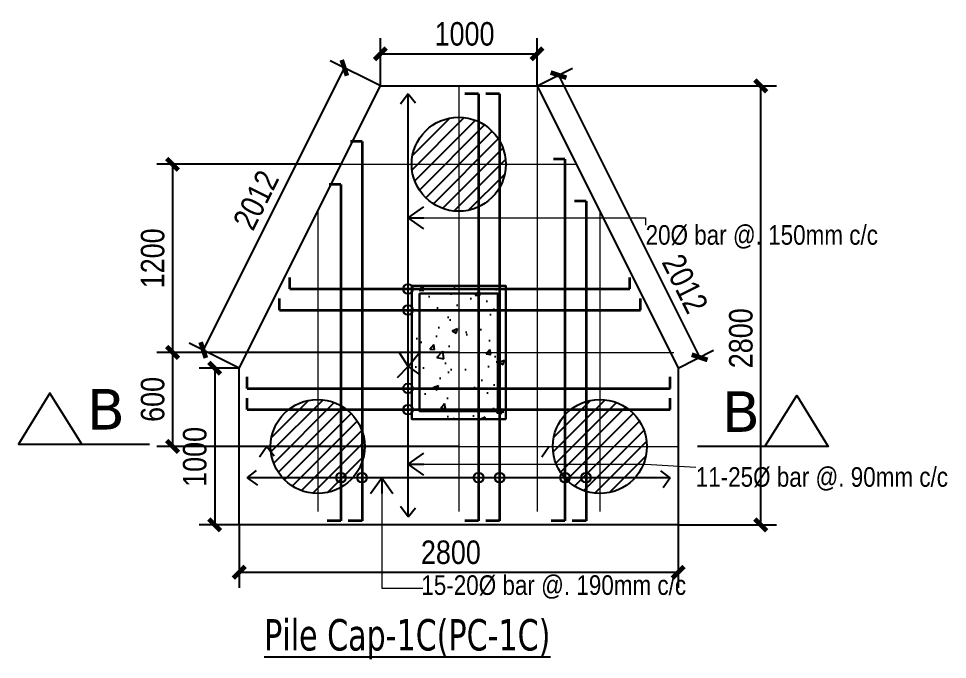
# Model space of a CAD drawing. Header units: millimetres. Extents: x 6239764 to 13047540, y 367704 to 979893.
# Drawn here: x 6283560 to 6289486, y 469485 to 473573 of the extents above; entities that cross this region are included whole.
import ezdxf

# ---------------------------------------------------------------- set-up
doc = ezdxf.new("R2010")
doc.units = ezdxf.units.MM
doc.header["$LTSCALE"] = 300
doc.linetypes.add('CENTER', pattern=[2, 1.25, -0.25, 0.25, -0.25])
doc.linetypes.add('DASHDOTX2', pattern=[2, 1, -0.5, 0, -0.5])
for name, color, linetype, lineweight in [('C.Line', 8, 'DASHDOTX2', 13), ('LINE-3', 7, 'Continuous', 15), ('ROD', 10, 'Continuous', 35)]:
    doc.layers.add(name, color=color, linetype=linetype, lineweight=lineweight)
doc.layers.add('COLUMN', color=9, linetype='Continuous')
doc.layers.add('DIM', color=4, linetype='Continuous')
doc.styles.add('AFTXT', font='')
doc.styles.add('NARROW', font='ARIALN.TTF')
doc.styles.add('ROMANS', font='ROMANS.SHX', dxfattribs={"width": 0.8})
doc.styles.get("Standard").update_dxf_attribs({"font": 'txt8.shx', "width": 0.7, "bigfont": 'hztxt_ii.shx'})
doc.styles.add('ver', font='verdana.ttf')
doc.styles.get('AFTXT').set_extended_font_data('Romans.shx')
doc.dimstyles.new('DIM', dxfattribs={"dimtxt": 7, "dimasz": 3, "dimexe": 3, "dimexo": 3, "dimgap": 0.09, "dimtad": 0, "dimdec": 1, "dimzin": 0, "dimdsep": 46, "dimlunit": 4, "dimtxsty": 'ROMANS', "dimblk": 'ARCHTICK', "dimcen": 0.09, "dimdle": 1, "dimse1": 1, "dimse2": 1, "dimclrd": 7, "dimclre": 7, "dimclrt": 5, "dimazin": 0, "dimtfac": 1, "dimtdec": 1, "dimtofl": 0, "dimtmove": 0, "dimatfit": 3, "dimldrblk": 'OPEN90', "dimfxl": 1, "dimfrac": 2, "dimtolj": 1, "dimtzin": 0, "dimlwd": -1, "dimlwe": -1, "dimarcsym": 0})
doc.dimstyles.new('IED-2', dxfattribs={"dimscale": 50, "dimtxt": 3, "dimasz": 0.5, "dimexe": 2, "dimexo": 0, "dimgap": 2.5, "dimtad": 1, "dimdec": 0, "dimzin": 0, "dimdsep": 46, "dimtxsty": 'AFTXT', "dimblk": '_DOT7', "dimcen": 0.09, "dimclre": 7, "dimclrt": 3, "dimadec": 0, "dimazin": 0, "dimtfac": 1, "dimtdec": 0, "dimtix": 1, "dimtmove": 0, "dimatfit": 3, "dimldrblk": '_DOT7', "dimfxl": 1, "dimtolj": 1, "dimtzin": 0, "dimarcsym": 0})

# ---------------------------------------------------------------- blocks, each defined once
blk = doc.blocks.new('_ArchTick')
at = {"color": 0, "linetype": 'ByBlock', "const_width": 0.4}
blk.add_lwpolyline([(-0.5, -0.5), (0.5, 0.5)], dxfattribs=at)
blk = doc.blocks.new('*D631')
at = {"color": 7, "lineweight": -2, "transparency": 16777216}
for p, q in [((6285868.5, 473143.5), (6285868.5, 473447.8)), ((6286868.5, 473143.5), (6286868.5, 473447.8))]:
    blk.add_line(p, q, dxfattribs=at)
at = {"color": 0, "lineweight": -2, "transparency": 16777216}
blk.add_line((6285868.5, 473347.8), (6286868.5, 473347.8), dxfattribs=at)
at = {"layer": 'Defpoints', "color": 0, "transparency": 16777216}
for p in [(6286868.5, 473347.8), (6285868.5, 473143.5, 3), (6286868.5, 473143.5, 3)]:
    blk.add_point(p, dxfattribs=at)
at = {"color": 0, "lineweight": -2, "transparency": 16777216, "xscale": 75, "yscale": 75, "zscale": 75, "rotation": 180}
blk.add_blockref('_ArchTick', (6285868.5, 473347.8), dxfattribs=at)
at = {"color": 0, "lineweight": -2, "transparency": 16777216, "xscale": 75, "yscale": 75, "zscale": 75}
blk.add_blockref('_ArchTick', (6286868.5, 473347.8), dxfattribs=at)
at = {"color": 3, "transparency": 16777216, "insert": (6286405.6, 473474.4), "char_height": 150, "attachment_point": 5, "style": 'NARROW'}
blk.add_mtext('\\A1;1000', dxfattribs=at)
blk = doc.blocks.new('_DOT7')
at = {"color": 7, "linetype": 'Continuous'}
blk.add_line((-0.5, 0), (-1, 0), dxfattribs=at)
at = {"color": 7, "linetype": 'Continuous', "const_width": 0.5}
blk.add_lwpolyline([(-0.25, 0, 1), (0.25, 0, 1), (-0.25, 0, 1)], format="xyb", dxfattribs=at)
blk = doc.blocks.new('*D632')
at = {"color": 7, "lineweight": -2, "transparency": 16777216}
for p, q in [((6286868.5, 473143.5), (6287094.9, 473256.7)), ((6287768.5, 471343.5), (6287994.9, 471456.7))]:
    blk.add_line(p, q, dxfattribs=at)
at = {"color": 0, "lineweight": -2, "transparency": 16777216}
blk.add_line((6287005.5, 473212), (6287905.5, 471412), dxfattribs=at)
at = {"layer": 'Defpoints', "color": 0, "transparency": 16777216}
for p in [(6286868.5, 473143.5, 3), (6287905.5, 471412), (6287768.5, 471343.5, 3)]:
    blk.add_point(p, dxfattribs=at)
at = {"color": 0, "lineweight": -2, "transparency": 16777216, "xscale": 75, "yscale": 75, "zscale": 75}
for p, rotation in [((6287005.5, 473212), 116.5650512800281), ((6287905.5, 471412), 296.5650512800281)]:
    blk.add_blockref('_ArchTick', p, dxfattribs=dict(at, rotation=rotation))
at = {"color": 3, "transparency": 16777216, "insert": (6287812.2, 471881.7), "char_height": 150, "attachment_point": 5, "rotation": 296.56505, "style": 'NARROW'}
blk.add_mtext('\\A1;2012', dxfattribs=at)
blk = doc.blocks.new('*D633')
at = {"color": 7, "lineweight": -2, "transparency": 16777216}
for p, q in [((6284968.5, 471343.5), (6284711.6, 471343.5)), ((6284968.5, 470343.5), (6284711.6, 470343.5))]:
    blk.add_line(p, q, dxfattribs=at)
at = {"color": 0, "lineweight": -2, "transparency": 16777216}
blk.add_line((6284811.6, 471343.5), (6284811.6, 470343.5), dxfattribs=at)
at = {"layer": 'Defpoints', "color": 0, "transparency": 16777216}
for p in [(6284968.5, 471343.5, 0), (6284811.6, 470343.5), (6284968.5, 470343.5, 3)]:
    blk.add_point(p, dxfattribs=at)
at = {"color": 0, "lineweight": -2, "transparency": 16777216, "xscale": 75, "yscale": 75, "zscale": 75}
for p, rotation in [((6284811.6, 471343.5), 90), ((6284811.6, 470343.5), 270)]:
    blk.add_blockref('_ArchTick', p, dxfattribs=dict(at, rotation=rotation))
at = {"color": 3, "transparency": 16777216, "insert": (6284685, 470776.9), "char_height": 150, "attachment_point": 5, "rotation": 90, "style": 'NARROW'}
blk.add_mtext('\\A1;1000', dxfattribs=at)
blk = doc.blocks.new('*D634')
at = {"color": 7, "lineweight": -2, "transparency": 16777216}
for p, q in [((6284968.5, 470343.5), (6284968.5, 469941)), ((6287768.5, 470343.5), (6287768.5, 469941))]:
    blk.add_line(p, q, dxfattribs=at)
at = {"color": 0, "lineweight": -2, "transparency": 16777216}
blk.add_line((6284968.5, 470041), (6287768.5, 470041), dxfattribs=at)
at = {"layer": 'Defpoints', "color": 0, "transparency": 16777216}
for p in [(6284968.5, 470343.5), (6287768.5, 470343.5), (6287768.5, 470041)]:
    blk.add_point(p, dxfattribs=at)
at = {"color": 0, "lineweight": -2, "transparency": 16777216, "xscale": 75, "yscale": 75, "zscale": 75, "rotation": 180}
blk.add_blockref('_ArchTick', (6284968.5, 470041), dxfattribs=at)
at = {"color": 0, "lineweight": -2, "transparency": 16777216, "xscale": 75, "yscale": 75, "zscale": 75}
blk.add_blockref('_ArchTick', (6287768.5, 470041), dxfattribs=at)
at = {"color": 3, "transparency": 16777216, "insert": (6286318.3, 470167.6), "char_height": 150, "attachment_point": 5, "style": 'NARROW'}
blk.add_mtext('\\A1;2800', dxfattribs=at)
blk = doc.blocks.new('*D635')
at = {"color": 7, "lineweight": -2, "transparency": 16777216}
for p, q in [((6286868.5, 473143.5), (6288395.8, 473143.5)), ((6287768.5, 470343.5), (6288395.8, 470343.5))]:
    blk.add_line(p, q, dxfattribs=at)
at = {"color": 0, "lineweight": -2, "transparency": 16777216}
blk.add_line((6288295.8, 470343.5), (6288295.8, 473143.5), dxfattribs=at)
at = {"layer": 'Defpoints', "color": 0, "transparency": 16777216}
for p in [(6286868.5, 473143.5, 3), (6288295.8, 473143.5), (6287768.5, 470343.5, 3)]:
    blk.add_point(p, dxfattribs=at)
at = {"color": 0, "lineweight": -2, "transparency": 16777216, "xscale": 75, "yscale": 75, "zscale": 75}
for p, rotation in [((6288295.8, 473143.5), 90), ((6288295.8, 470343.5), 270)]:
    blk.add_blockref('_ArchTick', p, dxfattribs=dict(at, rotation=rotation))
at = {"color": 3, "transparency": 16777216, "insert": (6288169.2, 471533.7), "char_height": 150, "attachment_point": 5, "rotation": 90, "style": 'NARROW'}
blk.add_mtext('\\A1;2800', dxfattribs=at)
blk = doc.blocks.new('*D640')
at = {"color": 7, "lineweight": -2, "transparency": 16777216}
for p, q in [((6285868.5, 473143.5), (6285549.1, 473303.3)), ((6284968.5, 471343.5), (6284649.1, 471503.3))]:
    blk.add_line(p, q, dxfattribs=at)
at = {"color": 0, "lineweight": -2, "transparency": 16777216}
blk.add_line((6285638.6, 473258.5), (6284738.6, 471458.5), dxfattribs=at)
at = {"layer": 'Defpoints', "color": 0, "transparency": 16777216}
for p in [(6285868.5, 473143.5, 3), (6284738.6, 471458.5), (6284968.5, 471343.5)]:
    blk.add_point(p, dxfattribs=at)
at = {"color": 0, "lineweight": -2, "transparency": 16777216, "xscale": 75, "yscale": 75, "zscale": 75}
for p, rotation in [((6285638.6, 473258.5), 63.43494894285276), ((6284738.6, 471458.5), 243.4349489428528)]:
    blk.add_blockref('_ArchTick', p, dxfattribs=dict(at, rotation=rotation))
at = {"color": 3, "transparency": 16777216, "insert": (6285075.4, 472415.1), "char_height": 150, "attachment_point": 5, "rotation": 63.43495, "style": 'NARROW'}
blk.add_mtext('\\A1;2012', dxfattribs=at)
blk = doc.blocks.new('*D641')
at = {"color": 7, "lineweight": -2, "transparency": 16777216}
for p, q in [((6285618.5, 472643.5), (6284442.9, 472643.5)), ((6286354.7, 471443.5), (6284442.9, 471443.5))]:
    blk.add_line(p, q, dxfattribs=at)
at = {"color": 0, "lineweight": -2, "transparency": 16777216}
blk.add_line((6284542.9, 472643.5), (6284542.9, 471443.5), dxfattribs=at)
at = {"layer": 'Defpoints', "color": 0, "transparency": 16777216}
for p in [(6285618.5, 472643.5, 0), (6284542.9, 471443.5), (6286354.7, 471443.5, 0)]:
    blk.add_point(p, dxfattribs=at)
at = {"color": 0, "lineweight": -2, "transparency": 16777216, "xscale": 75, "yscale": 75, "zscale": 75}
for p, rotation in [((6284542.9, 472643.5), 90), ((6284542.9, 471443.5), 270)]:
    blk.add_blockref('_ArchTick', p, dxfattribs=dict(at, rotation=rotation))
at = {"color": 3, "transparency": 16777216, "insert": (6284416.3, 472043.5), "char_height": 150, "attachment_point": 5, "rotation": 90, "style": 'NARROW'}
blk.add_mtext('\\A1;1200', dxfattribs=at)
blk = doc.blocks.new('*D642')
at = {"color": 7, "lineweight": -2, "transparency": 16777216}
for p, q in [((6286368.5, 471443.5), (6284442.9, 471443.5)), ((6286368.5, 470843.5), (6284442.9, 470843.5))]:
    blk.add_line(p, q, dxfattribs=at)
at = {"color": 0, "lineweight": -2, "transparency": 16777216}
blk.add_line((6284542.9, 471443.5), (6284542.9, 470843.5), dxfattribs=at)
at = {"layer": 'Defpoints', "color": 0, "transparency": 16777216}
for p in [(6286368.5, 471443.5, 0), (6284542.9, 470843.5), (6286368.5, 470843.5, 0)]:
    blk.add_point(p, dxfattribs=at)
at = {"color": 0, "lineweight": -2, "transparency": 16777216, "xscale": 75, "yscale": 75, "zscale": 75}
for p, rotation in [((6284542.9, 471443.5), 90), ((6284542.9, 470843.5), 270)]:
    blk.add_blockref('_ArchTick', p, dxfattribs=dict(at, rotation=rotation))
at = {"color": 3, "transparency": 16777216, "insert": (6284416.3, 471143.5), "char_height": 150, "attachment_point": 5, "rotation": 90, "style": 'NARROW'}
blk.add_mtext('\\A1;600', dxfattribs=at)

msp = doc.modelspace()

# ---------------------------------------------------------------- hatches: boundary and pattern name
at = {"lineweight": 25}
h = msp.add_hatch(dxfattribs=at)
h.set_pattern_fill('ANSI31', color=9, scale=500)
h.set_pattern_definition([(45, (6109674.965, 781818.27), (-44.194174, 44.194174), [])])
edge = h.paths.add_edge_path()
edge.add_arc((6286368.5, 472643.5), 300, 0, 360)
h = msp.add_hatch(dxfattribs=at)
h.set_pattern_fill('AR-CONC', color=9, scale=50)
h.set_pattern_definition([(50, (6109674.96, 781818.27), (358.6301, -31.37607), [37.5, -412.5]), (355, (6109674.96, 781818.27), (-69.37567, 376.09607), [30, -330]), (100.45144, (6109704.85, 781815.66), (289.25442, 344.72), [31.8701, -350.57106]), (46.1842, (6109674.96, 781918.27), (533.62067, -82.75964), [56.25, -618.75]), (96.63564, (6109719.43, 781911.4), (467.331, 487.0593), [47.8052, -525.8569]), (351.18416, (6109674.96, 781918.27), (467.331, 487.0593), [45, -495]), (21, (6109724.96, 781893.27), (298.45353, -201.30945), [37.5, -412.5]), (326, (6109724.96, 781893.27), (121.65767, 362.57502), [30, -330]), (71.45144, (6109749.84, 781876.5), (420.1112, 161.26558), [31.8701, -350.57106]), (37.5, (6109674.96, 781818.27), (6.079928, 166.446927), [0, -326, 0, -335, 0, -331.25]), (7.5, (6109674.96, 781818.27), (131.53477, 197.20586), [0, -191, 0, -318.5, 0, -126.25]), (327.5, (6109563.46, 781818.27), (266.91122, -11.277436), [0, -125, 0, -390, 0, -517.5]), (317.5, (6109513.46, 781818.27), (291.59308, 50.05249), [0, -162.5, 0, -259, 0, -367.5])])
h.paths.add_polyline_path([(6286068.5, 471868.5), (6286668.5, 471868.5), (6286668.5, 471018.5), (6286068.5, 471018.5)])
h = msp.add_hatch(dxfattribs=at)
h.set_pattern_fill('ANSI31', color=9, scale=500)
h.set_pattern_definition([(45, (6108774.965, 780018.27), (-44.194174, 44.194174), [])])
edge = h.paths.add_edge_path()
edge.add_arc((6285468.5, 470843.5), 300, 0, 360)
h = msp.add_hatch(dxfattribs=at)
h.set_pattern_fill('ANSI31', color=9, scale=500)
h.set_pattern_definition([(45, (6110574.965, 780018.27), (-44.194174, 44.194174), [])])
edge = h.paths.add_edge_path()
edge.add_arc((6287268.5, 470843.5), 300, 0, 360)

# ---------------------------------------------------------------- linework, layer by layer
for p, q in [((6285988.7, 471443.5, 22.6), (6286045, 471353.8, 24.6)), ((6286045, 471353.8, 24.6), (6286118.5, 471443.5, 22.6)), ((6286045, 471353.8, 24.6), (6285976, 471281.6, 22.6)), ((6286045, 471353.8, 24.6), (6286118.5, 471302.8, 22.6)), ((6287718.5, 470643.8, 22.6), (6287656.9, 470688.8, 22.6)), ((6287718.5, 470643.8, 22.6), (6287665.6, 470643.8, 22.6)), ((6287718.5, 470643.8, 22.6), (6287672.4, 470580.6, 22.6))]:
    msp.add_line(p, q, dxfattribs=at)
at = {"color": 5, "lineweight": 25, "elevation": 25.7}
msp.add_lwpolyline([(6285868.5, 473143.5), (6286868.5, 473143.5), (6287768.5, 471343.5), (6287768.5, 470343.5), (6284968.5, 470343.5), (6284968.5, 471343.5), (6285868.5, 473143.5)], dxfattribs=at)
at = {"lineweight": 25}
for centre in [(6286368.5, 472643.5, 22.6), (6285468.5, 470843.5, 22.6), (6287268.5, 470843.5, 22.6)]:
    msp.add_circle(centre, 300, dxfattribs=at)
at = {"layer": 'C.Line', "color": 3, "linetype": 'CENTER', "lineweight": 18, "ltscale": 15}
for p, q in [((6286368.5, 473143.5, 25.7), (6286368.5, 470428.3, 25.7)), ((6286868.5, 473143.5, 25.7), (6286868.5, 470428.3, 25.7)), ((6285618.5, 472643.5, 22.6), (6287118.5, 472643.5, 22.6)), ((6285468.5, 472343.5, 25.7), (6285468.5, 470428.3, 25.7)), ((6287268.5, 472343.5, 25.7), (6287268.5, 470428.3, 25.7)), ((6284968.5, 471443.5, 22.6), (6287740.8, 471443.5, 22.6)), ((6284968.5, 470843.5, 22.6), (6287768.5, 470843.5, 22.6))]:
    msp.add_line(p, q, dxfattribs=at)
at = {"layer": 'COLUMN', "lineweight": 30, "elevation": 22.6}
for points in [[(6286068.5, 471868.5), (6286668.5, 471868.5), (6286668.5, 471018.5), (6286068.5, 471018.5)], [(6286118.5, 471818.5), (6286618.5, 471818.5), (6286618.5, 471068.5), (6286118.5, 471068.5)]]:
    msp.add_lwpolyline(points, close=True, dxfattribs=at)
at = {"layer": 'DIM'}
for p, q in [((6286045, 473093.5, 22.6), (6285997.7, 473026.6, 22.6)), ((6286045, 470393.5, 25.7), (6286045, 473093.5, 22.6)), ((6286045, 473093.5, 22.6), (6286092, 473034.8, 22.6)), ((6285145, 470843.1, 22.6), (6285097.7, 470776.1, 22.6)), ((6285145, 470843.1, 22.6), (6285192, 470784.4, 22.6)), ((6286945, 470843.1, 22.6), (6286897.7, 470776.1, 22.6)), ((6285018.5, 470643.8, 25.7), (6285077.3, 470690.8, 25.7)), ((6287718.5, 470643.8, 22.6), (6285018.5, 470643.8, 22.6)), ((6285018.5, 470643.8, 25.7), (6285085.5, 470596.5, 25.7)), ((6286045, 470393.5, 25.7), (6285997.7, 470460.5, 25.7)), ((6286045, 470393.5, 25.7), (6286092, 470452.3, 25.7))]:
    msp.add_line(p, q, dxfattribs=at)
at = {"layer": 'DIM', "ltscale": 3, "elevation": 22.6}
for points in [[(6283964.6, 470858.4), (6283760.7, 471183.4), (6283560.2, 470858.4), (6284394.5, 470858.4)], [(6288321.4, 470843.6), (6288525.2, 471168.6), (6288725.7, 470843.6), (6287891.5, 470843.6)]]:
    msp.add_lwpolyline(points, dxfattribs=at)
at = {"layer": 'DIM'}
for centre in [(6286045, 471848.2, 25.2), (6286045, 471713.5, 25.2), (6286045, 471213.3, 25.2), (6286045, 471078.6, 25.2), (6285616.7, 470643.8, 25.7), (6285751.4, 470643.8, 25.7), (6286494.9, 470643.8, 43.5), (6286629.6, 470643.8, 43.5), (6287046, 470643.8, 23.1), (6287180.6, 470643.8, 23.1)]:
    msp.add_circle(centre, 31.2, dxfattribs=at)
at = {"layer": 'ROD'}
for p, q in [((6286494.9, 473093.5, 22.6), (6286406.4, 473093.5, 22.6)), ((6286494.9, 473093.5, 22.6), (6286494.9, 470368.3, 22.6)), ((6286629.6, 473093.5, 22.6), (6286541.1, 473093.5, 22.6)), ((6286629.6, 473093.5, 22.6), (6286629.6, 470368.3, 22.6)), ((6285751.4, 472789.7, 25.7), (6285677.6, 472789.7, 25.7)), ((6285751.4, 472789.7, 26.7), (6285751.4, 470368.3, 22.6)), ((6287046, 472676.9, 25.7), (6286972.2, 472676.9, 25.7)), ((6287046, 472676.9, 26.5), (6287046, 470368.3, 22.6)), ((6285616.7, 472514, 25.7), (6285542.9, 472514, 25.7)), ((6285616.7, 472514, 26.7), (6285616.7, 470368.3, 22.6)), ((6287180.6, 472407.6, 25.7), (6287106.8, 472407.6, 25.7)), ((6287180.6, 472407.6, 26.5), (6287180.6, 470368.3, 22.6)), ((6285291.6, 471848.2, 25.7), (6285291.6, 471922, 25.7)), ((6287460.3, 471848.2, 25.7), (6287460.3, 471922, 25.7)), ((6285291.6, 471848.2, 25.7), (6287460.3, 471848.2, 25.7)), ((6285225.8, 471713.5, 25.7), (6285225.8, 471787.3, 25.7)), ((6287527.7, 471713.5, 25.7), (6287527.7, 471787.3, 25.7)), ((6285225.8, 471713.5, 25.7), (6287527.7, 471713.5, 25.7)), ((6285018.5, 471213.3, 25.7), (6285018.5, 471287.1, 25.7)), ((6287718.5, 471213.3, 22.6), (6287718.5, 471287.1, 22.6)), ((6285018.5, 471213.3, 22.6), (6287718.5, 471213.3, 22.6)), ((6285018.5, 471078.6, 25.7), (6285018.5, 471152.5, 25.7)), ((6287718.5, 471078.6, 22.6), (6287718.5, 471152.5, 22.6)), ((6285018.5, 471078.6, 22.6), (6287718.5, 471078.6, 22.6)), ((6285616.7, 470368.3, 22.6), (6285528.2, 470368.3, 22.6)), ((6285751.4, 470368.3, 22.6), (6285662.9, 470368.3, 22.6)), ((6286494.9, 470368.3, 22.6), (6286406.4, 470368.3, 22.6)), ((6286629.6, 470368.3, 22.6), (6286541.1, 470368.3, 22.6)), ((6287046, 470368.3, 22.6), (6286957.5, 470368.3, 22.6)), ((6287180.6, 470368.3, 22.6), (6287092.1, 470368.3, 22.6))]:
    msp.add_line(p, q, dxfattribs=at)

# ---------------------------------------------------------------- texts
at = {"ltscale": 1500}
for s, insert, char_height, width, attachment_point, style in [('20%%C bar @. 150mm c/c ', (6287560.7, 472255.3, 22.6), 125, 1993.186, 1, 'NARROW'), ('B', (6283995.5, 471209.9, 22.6), 258.5, 337.096, 1, 'ver'), ('B', (6288290.5, 471195.1, 22.6), 258.5, 337.096, 3, 'ver'), ('11-25%%C bar @. 90mm c/c ', (6287880.5, 470711.4, 24.4), 125, 1993.186, 1, 'NARROW'), ('15-20%%C bar @. 190mm c/c ', (6286129.9, 470021.6, 22.6), 125, 1993.186, 1, 'NARROW')]:
    msp.add_mtext(s, dxfattribs=dict(at, insert=insert, char_height=char_height, width=width, attachment_point=attachment_point, style=style))
at = {"layer": 'DIM', "insert": (6285127.1, 469742.1, 22.6), "char_height": 200, "width": 4245.844, "attachment_point": 1}
msp.add_mtext('{\\fVerdana|b0|i0|c0|p34;\\LPile Cap-1C(PC-1C) }', dxfattribs=at)

# ---------------------------------------------------------------- dimensions: what is measured, and where the dimension line sits
for base, p1, p2, picture, middle in [((6286868.5, 473347.8, 22.6), (6285868.5, 473143.5, 25.7), (6286868.5, 473143.5, 25.7), '*D631', (6286405.6, 473347.8, 22.6)), ((6287768.5, 470041, 22.6), (6284968.5, 470343.5, 22.6), (6287768.5, 470343.5, 22.6), '*D634', (6286318.3, 470041, 22.6))]:
    dim = msp.add_linear_dim(base=base, p1=p1, p2=p2, dimstyle='IED-2', override={"dimasz": 1.5, "dimgap": 1, "dimtxsty": 'NARROW', "dimblk1": 'ArchTick', "dimblk2": 'ArchTick', "dimsah": 1})
    dim.commit()
    dim.dimension.update_dxf_attribs({"geometry": picture, "text_midpoint": middle, "dimtype": 160})
dim = msp.add_aligned_dim(p1=(6285868.5, 473143.5, 25.7), p2=(6284968.5, 471343.5, 22.6), distance=-257.1, dimstyle='IED-2', override={"dimasz": 1.5, "dimgap": 1, "dimtxsty": 'NARROW', "dimblk1": 'ArchTick', "dimblk2": 'ArchTick', "dimsah": 1})
dim.commit()
dim.dimension.update_dxf_attribs({"geometry": '*D640', "text_midpoint": (6285075.4, 472415.1, 22.6)})
for base, p1, p2, angle, picture, middle, dimtype in [((6287905.5, 471412, 22.6), (6286868.5, 473143.5, 25.7), (6287768.5, 471343.5, 25.7), 296.56505, '*D632', (6287698.9, 471825, 22.6), 161), ((6288295.8, 473143.5, 22.6), (6287768.5, 470343.5, 25.7), (6286868.5, 473143.5, 25.7), 90, '*D635', (6288295.8, 471533.7, 22.6), 160), ((6284811.6, 470343.5, 22.6), (6284968.5, 471343.5, 22.6), (6284968.5, 470343.5, 25.7), 270, '*D633', (6284811.6, 470776.9, 22.6), 161)]:
    dim = msp.add_linear_dim(base=base, p1=p1, p2=p2, angle=angle, dimstyle='IED-2', override={"dimasz": 1.5, "dimgap": 1, "dimtxsty": 'NARROW', "dimblk1": 'ArchTick', "dimblk2": 'ArchTick', "dimsah": 1})
    dim.commit()
    dim.dimension.update_dxf_attribs({"geometry": picture, "text_midpoint": middle, "dimtype": dimtype})
for base, p1, p2, picture, middle in [((6284542.9, 471443.5, 22.6), (6285618.5, 472643.5, 22.6), (6286354.7, 471443.5, 22.6), '*D641', (6284416.3, 472043.5, 22.6)), ((6284542.9, 470843.5, 22.6), (6286368.5, 471443.5, 22.6), (6286368.5, 470843.5, 22.6), '*D642', (6284416.3, 471143.5, 22.6))]:
    dim = msp.add_linear_dim(base=base, p1=p1, p2=p2, angle=90, dimstyle='IED-2', override={"dimasz": 1.5, "dimgap": 1, "dimtxsty": 'NARROW', "dimblk1": 'ArchTick', "dimblk2": 'ArchTick', "dimsah": 1})
    dim.commit()
    dim.dimension.update_dxf_attribs({"geometry": picture, "text_midpoint": middle})

# ---------------------------------------------------------------- leaders
at = {"layer": 'LINE-3'}
for points in [[(6286046.1, 472301.7, 43.5), (6287560.7, 472301.7, 43.5), (6287560.7, 472255.3, 43.5)], [(6286046.1, 470730.6, 45.3), (6287560.7, 470730.6, 45.3), (6287880.5, 470711.4, 45.3)], [(6285877.1, 470644.4, 43.5), (6285877.1, 469940.5, 43.5), (6286140.5, 469940.5, 43.5)]]:
    msp.add_leader(points, dimstyle='DIM', override={"dimasz": 100, "dimgap": 2, "dimtad": 0, "dimfxl": 2}, dxfattribs=at)

doc.saveas('drawing.dxf')
